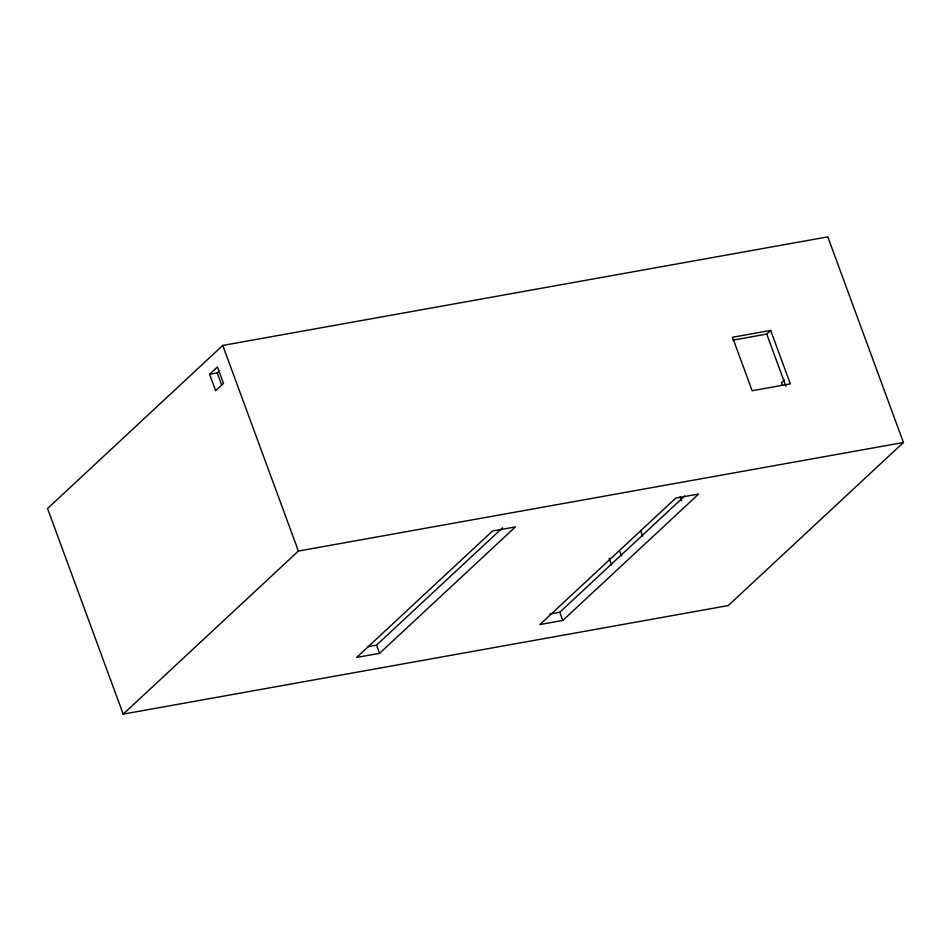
<?xml version="1.0" encoding="UTF-8"?>
<svg xmlns="http://www.w3.org/2000/svg" width="951" height="951" viewBox="0 0 951 951"><rect width="100%" height="100%" fill="white"/><g stroke="black" fill="none" stroke-linecap="round" stroke-linejoin="round"><path stroke-width="1.43" d="M222.748 345.439L47.55 508.512L123.202 714.13L728.252 605.561L903.45 442.488L827.798 236.87L222.748 345.439L298.4 551.045L123.202 714.13M209.577 374.266L217.446 366.943L223.497 383.384L215.627 390.718L209.577 374.266L217.208 372.899L219.17 371.068M367.942 646.656L376.537 645.111L502.58 527.781M379.556 653.337L515.394 526.902L492.487 531.015L356.661 657.438L379.556 653.337L376.537 645.111M732.793 340.173L766.72 334.086L770.655 330.413L790.329 383.871L752.158 390.73L732.484 337.272L770.655 330.413M784.504 379.901L781.556 382.659L782.554 385.393M549.749 614.025L559.77 612.23L684.732 495.923M562.79 620.456L698.628 494.033L675.721 498.134L539.895 624.569L562.79 620.456L559.77 612.23M298.4 551.045L903.45 442.488M766.72 334.086L785.883 386.165M680.072 496.731L681.605 500.88M640.629 530.599L642.65 536.079M619.969 551.842L621.478 555.955M609.115 558.261L611.636 565.108M217.208 372.899L221.749 385.238"/></g></svg>
